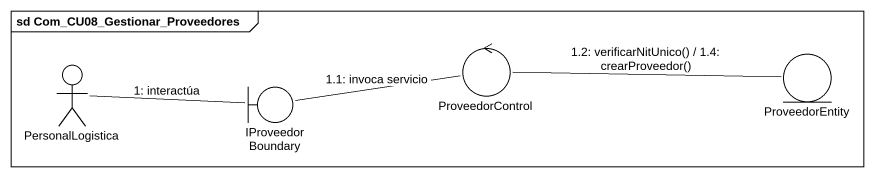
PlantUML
@startuml
mainframe sd Com_CU08_Gestionar_Proveedores
actor PersonalLogistica
control ProveedorControl
entity ProveedorEntity
boundary IProveedorBoundary
PersonalLogistica -right- IProveedorBoundary : 1: interactúa
ProveedorControl -right- ProveedorEntity : 1.2: verificarNitUnico() / 1.4: crearProveedor()
IProveedorBoundary -right- ProveedorControl : 1.1: invoca servicio
@enduml
